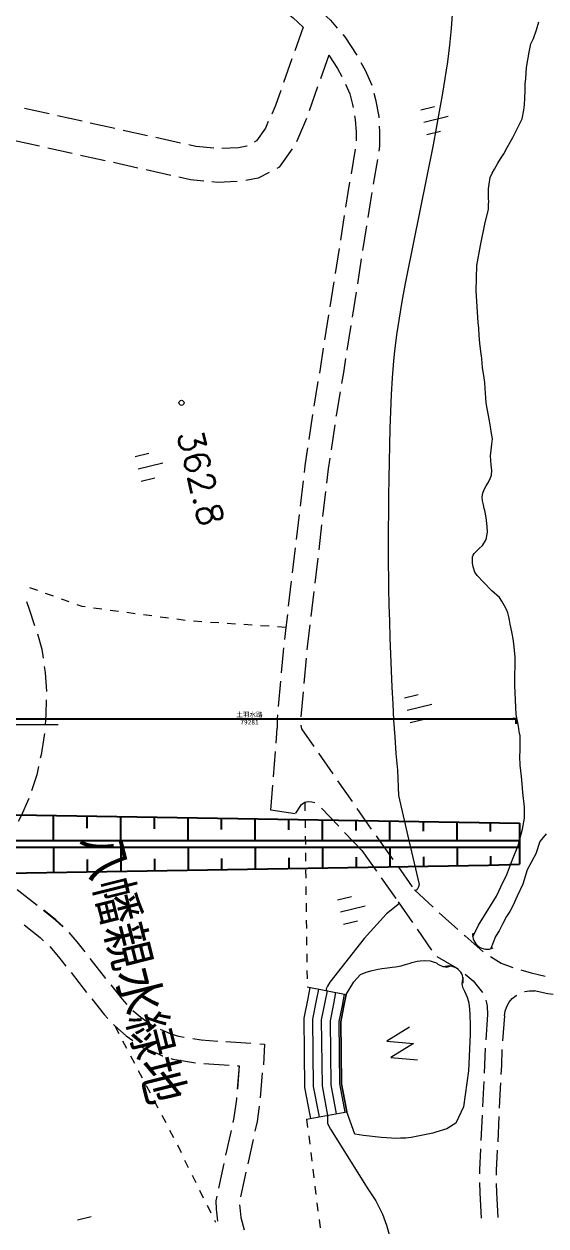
# Model space of a CAD drawing. Header units: millimetres. Extents: x 432273 to 1139245, y 170116 to 705940.
# Drawn here: x 825436 to 903050, y 348182 to 526994 of the extents above; entities that cross this region are included whole.
import ezdxf

# ---------------------------------------------------------------- set-up
doc = ezdxf.new("R2010")
doc.units = ezdxf.units.MM
doc.header["$LTSCALE"] = 100
doc.header["$PDSIZE"] = 300
doc.linetypes.add('56301', pattern=[0.5, 0.25, -0.25])
doc.layers.get('Defpoints').update_dxf_attribs({"color": 153})
for name, color, linetype, lineweight in [('D-BGD', 7, 'Continuous', 13), ('D-BYP-STR2', 6, 'Continuous', 25), ('D-STR-HTXT', 7, 'Continuous', 13), ('S-SUV-ROAD', 8, 'Continuous', 18)]:
    doc.layers.add(name, color=color, linetype=linetype, lineweight=lineweight)
doc.layers.add('D-WORK2', color=11, linetype='Continuous', plot=False)
doc.layers.add('D-WORK_1', color=11, linetype='Continuous', plot=False)
doc.styles.add('BIGFONT', font='txt', dxfattribs={"height": 0.2, "bigfont": 'BIGFONT'})
doc.styles.add('MS ゴシック', font='MS Gothic.ttf')
doc.dimstyles.new('DIM-200', dxfattribs={"dimscale": 200, "dimtxt": 3.5, "dimasz": 2.5, "dimexe": 0, "dimexo": 2, "dimgap": 0.8, "dimtad": 1, "dimdec": 0, "dimzin": 0, "dimdsep": 46, "dimtxsty": 'MS ゴシック', "dimblk": 'OPEN', "dimcen": 0.1, "dimaunit": 1, "dimadec": 4, "dimazin": 0, "dimtfac": 1, "dimtdec": 0, "dimtmove": 0, "dimatfit": 3, "dimldrblk": 'OPEN', "dimfxl": 1, "dimtolj": 1, "dimtzin": 0, "dimlwd": -1, "dimlwe": -1, "dimarcsym": 2})

# ---------------------------------------------------------------- blocks, each defined once
blk = doc.blocks.new('21311212131313131')
at = {"layer": 'D-BGD', "linetype": 'Continuous'}
for p, q in [((2650716.1934, -1094021.7183, 361529.9805), (2654460.7541, -1094222.4883, 361544.9805)), ((2665705.274, -1094521.7807, 361459.9805), (2669454.0598, -1094621.1202, 361437.9805)), ((2675698.9561, -1094713.1773, 361278.9805), (2677016.2202, -1094647.6703, 361269.9805)), ((2677016.2202, -1094647.6703, 361269.9805), (2680752.653, -1094369.7348, 361426.9805)), ((2650578.2961, -1096522.7148, 361529.9805), (2654323.5866, -1096715.9041, 361544.9805)), ((2665567.0629, -1097019.1854, 361460.9805), (2669315.8488, -1097118.5248, 361437.9805)), ((2675561.7695, -1097219.1231, 361279.9805), (2677133.7237, -1097140.2779, 361269.9805)), ((2677133.7237, -1097140.2779, 361269.9805), (2680869.7596, -1096860.985, 361421.9805)), ((2632272.1547, -1107762.9657, 361599.9805), (2634766.2248, -1104962.6126, 361557.9805)), ((2638117.5103, -1107239.5661, 361574.9805), (2641156.1534, -1105041.7227, 361555.9805)), ((2518051.332, -1108767.4257), (2517089.9035, -1105142.4796)), ((2519864.6822, -1108287.1916), (2519326.2789, -1106257.3112)), ((2605559.1017, -1109395.0513), (2604597.6732, -1105770.1053)), ((2516239.3392, -1109247.2627), (2515701.813, -1107217.8625)), ((2603747.1089, -1109874.8884), (2603209.5827, -1107845.4882)), ((2607372.4519, -1108914.8172), (2606834.0486, -1106884.9368)), ((2628804.9154, -1110341.8003, 361659.9805), (2631814.1702, -1108103.9279, 361607.9805)), ((2634066.5708, -1110170.344, 361599.9805), (2637105.214, -1107972.5006, 361580.9805)), ((2624792.7635, -1113324.5929, 361729.9804), (2627801.5381, -1111087.5977, 361677.9805)), ((2630593.2555, -1112756.1126, 361659.9805), (2633600.756, -1110517.2798, 361607.9805)), ((2624350.2092, -1113647.7812, 361756.9804), (2624792.7635, -1113324.5929, 361729.9804)), ((2626582.3776, -1115740.7428, 361729.9804), (2629589.8781, -1113501.91, 361677.9805)), ((2523727.7413, -1115556.0876, 363241.9804), (2527437.2241, -1116097.9067, 363320.9804)), ((2620314.9755, -1116589.4371, 362007.9804), (2623341.4216, -1114382.6366, 361819.9804)), ((2626582.3776, -1115740.7428, 361729.9804), (2623919.6291, -1118359.8321, 362063.9804)), ((2635770.1006, -1118683.0347), (2634808.6721, -1115058.0886)), ((2533626.595, -1116959.8742, 363296.9804), (2537341.3982, -1117466.9846, 363242.9804)), ((2616280.619, -1119531.5732, 362257.9804), (2619305.7077, -1117325.1696, 362069.9804)), ((2633958.1078, -1119162.8718), (2633420.5817, -1117133.4716)), ((2637583.4508, -1118202.8006), (2637045.0475, -1116172.9202)), ((2666719.7476, -1123098.144, 362809.9804), (2665505.388, -1117132.18, 360629.9805)), ((2522259.6128, -1118879.3181, 363215.9804), (2525968.6154, -1119422.0144, 363297.9804)), ((2538580.5708, -1117635.7567, 363224.9804), (2542295.374, -1118142.8671, 363170.9804)), ((2543533.1892, -1118312.0363, 363153.9804), (2547248.8696, -1118819.6269, 363099.9804)), ((2548486.6848, -1118988.796, 363081.9804), (2552202.3651, -1119496.3866, 363027.9804)), ((2623031.4615, -1119232.5417, 362174.9804), (2620368.713, -1121851.6311, 362507.9804)), ((2647029.6108, -1123434.4029, 362959.9804), (2648012.1868, -1117599.4872, 360509.9805)), ((2532156.6931, -1120294.6743, 363310.9804), (2535871.016, -1120802.6619, 363256.9804)), ((2537110.1886, -1120971.434, 363238.9804), (2540824.5116, -1121479.4216, 363185.9804)), ((2563336.7996, -1121069.2591, 363084.9804), (2567053.4145, -1121539.74, 362911.9804)), ((2612244.9051, -1122474.1062, 362507.9804), (2615271.3512, -1120267.3057, 362319.9804)), ((2679084.9456, -1121304.4864, 363163.9804), (2680322.3362, -1121124.5713, 363199.9804)), ((2681558.3694, -1120945.0532, 363234.9804), (2682795.2797, -1120766.0152, 363270.9804)), ((2542063.204, -1121649.0709, 363167.9804), (2545778.8844, -1122156.6615, 363113.9804)), ((2547016.6996, -1122325.8306, 363095.9804), (2550732.38, -1122833.4212, 363041.9804)), ((2573261.8898, -1122225.1997, 362830.9804), (2576994.2353, -1122585.7281, 362886.9804)), ((2578237.8703, -1122706.7814, 362905.9804), (2581970.2157, -1123067.3099, 362961.9804)), ((2666719.7476, -1123098.144, 362809.9804), (2667956.658, -1122919.1061, 362844.9804)), ((2669192.6912, -1122739.5879, 362880.9804), (2670429.6015, -1122560.55, 362915.9804)), ((2671666.1149, -1122380.1547, 362951.9804), (2672903.0253, -1122201.1167, 362986.9804)), ((2674139.0585, -1122021.5986, 363022.9804), (2675375.9688, -1121842.5607, 363057.9804)), ((2676612.002, -1121663.0425, 363092.9804), (2677848.9124, -1121484.0046, 363128.9804)), ((2508371.9289, -1123112.5603, 362689.9804), (2511936.0886, -1124275.9477, 362632.9804)), ((2513125.0467, -1124663.4789, 362613.9804), (2516689.2064, -1125826.8663, 362556.9804)), ((2556920.7905, -1123697.143, 363029.9804), (2560630.2733, -1124238.9621, 363127.9804)), ((2561867.5252, -1124411.2429, 363130.9804), (2565583.6599, -1124882.6011, 362960.9804)), ((2583214.3309, -1123187.4861, 362979.9804), (2586946.1962, -1123548.8917, 363036.9804)), ((2588190.3113, -1123669.0679, 363054.9804), (2591922.6568, -1124029.5963, 363111.9804)), ((2598145.7742, -1124586.267, 363112.9804), (2601883.7021, -1124844.9679, 362964.9804)), ((2619602.7304, -1124346.2416, 362829.9804), (2620851.9602, -1124305.0523, 362835.9804)), ((2622101.6703, -1124262.9857, 362841.9804), (2623350.9002, -1124221.7963, 362847.9804)), ((2624600.13, -1124180.6069, 362853.9804), (2625848.9629, -1124138.0602, 362859.9804)), ((2627098.1928, -1124096.8708, 362865.9804), (2628347.4227, -1124055.6814, 362870.9804)), ((2629597.1327, -1124013.6149, 362876.9804), (2630846.3626, -1123972.4255, 362882.9804)), ((2632095.5925, -1123931.2361, 362888.9804), (2633345.3025, -1123889.1696, 362894.9804)), ((2634594.5324, -1123847.9802, 362900.9804), (2635843.7623, -1123806.7908, 362906.9804)), ((2637092.5952, -1123764.2441, 362912.9804), (2638341.825, -1123723.0547, 362918.9804)), ((2639591.0549, -1123681.8653, 362924.9804), (2640840.765, -1123639.7988, 362930.9804)), ((2642089.9948, -1123598.6094, 362936.9804), (2643339.2247, -1123557.42, 362942.9804)), ((2644588.9348, -1123515.3535, 362947.9804), (2645838.1646, -1123474.1641, 362953.9804)), ((2517874.2398, -1126223.6493, 362538.9804), (2521342.7906, -1127647.0673, 362495.9804)), ((2571786.898, -1125600.5349, 362813.9804), (2575519.6405, -1125962.4207, 362869.9804)), ((2576763.7556, -1126082.5968, 362887.9804), (2580495.6209, -1126444.0025, 362943.9804)), ((2603129.9427, -1124932.1065, 362915.9804), (2606867.8707, -1125190.8075, 362767.9804)), ((2621309.2962, -1125747.8951, 362809.9804), (2620860.8142, -1129378.5097, 362829.9804)), ((2504271.0036, -1127000.9673, 362459.9804), (2507832.5959, -1128173.2095, 362483.9804)), ((2581739.7361, -1126564.1786, 362962.9804), (2585471.6013, -1126925.5843, 363017.9804)), ((2586715.7165, -1127045.7604, 363036.9804), (2590448.4589, -1127407.6463, 363092.9804)), ((2593623.82, -1127715.2092, 363139.9804), (2593566.1272, -1128963.889, 363176.9804)), ((2596669.6173, -1127992.8854, 363160.9804), (2600407.065, -1128252.4636, 363014.9804)), ((2509020.5104, -1128564.7295, 362491.9804), (2512582.1027, -1129736.9718, 362516.9804)), ((2601653.3056, -1128339.6021, 362966.9804), (2605391.6306, -1128599.6605, 362821.9804)), ((2610877.0411, -1128812.9049, 362756.9804), (2608620.004, -1128685.436, 362739.9804)), ((2615869.3662, -1129095.9474, 362792.9804), (2612125.2216, -1128884.0049, 362765.9804)), ((2620860.8142, -1129378.5097, 362829.9804), (2617116.6696, -1129166.5672, 362801.9804)), ((2659948.3793, -1129836.2759, 363100.9804), (2663689.79, -1130061.5423, 363229.9804)), ((2593508.0373, -1130211.2115, 363212.9804), (2593450.3445, -1131459.8914, 363249.9804)), ((2655381.3588, -1135352.8683, 363133.9804), (2655555.7948, -1131606.4318, 363117.9804)), ((2669863.9871, -1130982.4653, 363183.9804), (2673543.8204, -1131707.5599, 363160.9804)), ((2593393.1318, -1132707.6941, 363285.9804), (2593334.5618, -1133955.8937, 363322.9804)), ((2674770.4316, -1131949.2581, 363152.9804), (2678449.3877, -1132673.8725, 363129.9804)), ((2593277.3491, -1135203.6964, 363358.9804), (2593219.6563, -1136452.3762, 363395.9804)), ((2658740.5827, -1138546.1983, 363137.9804), (2658910.0694, -1134800.4725, 363081.9804)), ((2668637.2058, -1134302.1537, 363187.9804), (2672315.9955, -1135031.2372, 363164.9804)), ((2673542.1264, -1135273.8125, 363156.9804), (2677220.039, -1136002.4158, 363133.9804)), ((2679805.4249, -1137635.4998, 363301.9804), (2680912.6988, -1137056.0229, 363282.9804)), ((2682019.9726, -1136476.546, 363263.9804), (2682283.7922, -1136338.2412, 363259.9804)), ((2593161.5665, -1137699.6987, 363432.9804), (2593103.8736, -1138948.3786, 363468.9804)), ((2677590.8773, -1138794.4536, 363339.9804), (2678698.1511, -1138214.9767, 363320.9804)), ((2593046.1807, -1140197.0584, 363505.9804), (2592988.0909, -1141444.3809, 363541.9804)), ((2675376.3296, -1139953.4074, 363377.9804), (2676483.6034, -1139373.9305, 363358.9804)), ((2670919.2224, -1142218.359, 363458.9804), (2672038.5909, -1141662.6038, 363437.9804)), ((2592888.0254, -1142689.2451, 363562.9803), (2592747.3416, -1143931.2539, 363568.9803)), ((2666545.7537, -1144640.8212, 363407.9804), (2667638.7815, -1144035.3049, 363420.9804)), ((2668732.2896, -1143428.9114, 363433.9804), (2669824.9204, -1142822.0378, 363446.9804)), ((2521910.1757, -1144880.4044, 362527.9804), (2521172.2374, -1148556.6267, 362604.9804)), ((2592606.6578, -1145173.2627, 363575.9803), (2592466.8512, -1146415.7517, 363581.9803)), ((2664360.095, -1145853.2112, 363381.9804), (2665453.1229, -1145247.6949, 363394.9804)), ((2526739.1122, -1146222.0205, 362540.9804), (2526002.5313, -1149897.8458, 362617.9804)), ((2570490.3493, -1150151.7255), (2569528.9208, -1146526.7795)), ((2572303.6995, -1149671.4915), (2571765.2962, -1147641.6111)), ((2592326.1674, -1147657.7605, 363587.9803), (2592185.4836, -1148899.7693, 363593.9803)), ((2659987.4203, -1148278.3881, 363328.9804), (2661080.9283, -1147671.9946, 363341.9804)), ((2662173.9562, -1147066.4783, 363354.9804), (2663266.587, -1146459.6047, 363367.9804)), ((2568678.3565, -1150631.5626), (2568140.8304, -1148602.1624)), ((2657801.7616, -1149490.7781, 363302.9804), (2658893.9123, -1148884.7816, 363315.9804)), ((2520927.0306, -1149781.3171, 362629.9804), (2520189.0923, -1153457.5394, 362706.9804)), ((2525756.8442, -1151123.4133, 362642.9804), (2525020.2633, -1154799.2387, 362718.9804)), ((2592045.677, -1150142.2584, 363599.9803), (2591904.9932, -1151384.2672, 363606.9803)), ((2653429.0869, -1151915.955, 363249.9804), (2654522.5949, -1151309.5615, 363262.9804)), ((2655614.7456, -1150703.565, 363275.9804), (2656708.2536, -1150097.1716, 363288.9804)), ((2591764.3094, -1152626.276, 363612.9803), (2591624.5027, -1153868.765, 363618.9803)), ((2519943.4052, -1154683.1069, 362732.9804), (2519205.9471, -1158358.452, 362808.9804)), ((2591483.819, -1155110.7738, 363624.9803), (2591343.6153, -1156351.9055, 363630.9803)), ((2643479.9986, -1155814.3475, 363194.9804), (2646372.1612, -1153428.0116, 363235.9804)), ((2682376.3785, -1156875.4155), (2681838.8524, -1154846.0153)), ((2524774.5762, -1156024.8062, 362744.9804), (2524037.9953, -1159700.6316, 362820.9804)), ((2645626.1391, -1158582.9984, 363192.9804), (2648517.4245, -1156196.1823, 363233.9804)), ((2518960.2601, -1159584.0196, 362834.9804), (2518222.3218, -1163260.2419, 362911.9804)), ((2590499.9181, -1159983.9119, 363592.9803), (2590100.9006, -1161168.862, 363563.9803)), ((2523792.3082, -1160926.1991, 362845.9804), (2523054.8501, -1164601.5442, 362922.9804)), ((2589701.4861, -1162352.4548, 363534.9804), (2589301.5915, -1163536.9248, 363506.9804)), ((2633409.0287, -1166830.5391, 363302.9804), (2635677.7634, -1163844.1268, 363259.9804)), ((2517976.6347, -1164485.8094, 362936.9804), (2517239.1766, -1168161.1545, 363013.9804)), ((2522809.1631, -1165827.1117, 362947.9804), (2522072.5821, -1169502.9371, 363024.9804)), ((2588902.177, -1164720.5176, 363477.9804), (2588502.2824, -1165904.9875, 363448.9804))]:
    blk.add_line(p, q, dxfattribs=at)
at = {"layer": 'D-BGD', "linetype": 'Continuous', "extrusion": (0.032714, -0.006921, 0.999441), "elevation": 455309.1687}
blk.add_lwpolyline([(-515346.3871, -2801359.0244), (-516148.2677, -2801448.7429), (-518195.1433, -2801448.7429)], dxfattribs=at)
at = {"layer": 'D-BGD', "linetype": 'Continuous', "extrusion": (0.141152, -0.030091, 0.989531), "elevation": 763638.3089}
blk.add_lwpolyline([(-516498.6459, -2731739.7497), (-514918.7715, -2731797.7535), (-513811.5257, -2731795.1806), (-512749.6778, -2731797.7535)], dxfattribs=at)
at = {"layer": 'D-BGD', "linetype": 'Continuous', "extrusion": (-0.067491, 0.014663, 0.997612), "elevation": 165896.7097}
blk.add_lwpolyline([(504233.7253, 2836583.0033), (504192.279, 2836555.6099), (503537.4081, 2836278.9454), (502834.1097, 2836121.2415)], dxfattribs=at)
at = {"layer": 'D-BGD', "linetype": 'Continuous', "extrusion": (0.067629, -0.011051, 0.997649), "elevation": 551401.4458}
blk.add_lwpolyline([(-655878.4564, -2752831.9638), (-654116.9038, -2753503.2463), (-652277.95, -2753809.7013)], dxfattribs=at)
at = {"layer": 'D-BGD', "linetype": 'Continuous', "extrusion": (0.007982, -0.097015, 0.995251), "elevation": 487193.2865}
blk.add_lwpolyline([(2557033.8078, -1266962.6092), (2559441.9896, -1267168.0689), (2560766.2934, -1267322.1636)], dxfattribs=at)
at = {"layer": 'D-BGD', "linetype": 'Continuous', "extrusion": (-0.011826, -0.626723, 0.779153), "elevation": 936070.261}
blk.add_lwpolyline([(2680880.2284, -586824.3645), (2682599.598, -586856.2709), (2684630.016, -586875.4147)], dxfattribs=at)
at = {"layer": 'D-BGD', "linetype": 'Continuous'}
for points, elevation in [([(2666100.3382, -1120022.9642), (2667283.16, -1119986.462), (2668097.9559, -1119497.6801), (2676871.254, -1113800.7574), (2678649.7051, -1112551.2731), (2680590.6563, -1111504.7512), (2682238.0494, -1110890.3446), (2684628.6592, -1110146.9845)], 361999.9804), ([(2501873.0187, -1104871.1206), (2504017.3244, -1104973.3574), (2506502.2508, -1105182.26), (2508989.4824, -1105449.4266), (2511470.2478, -1105770.0551), (2513954.1506, -1106126.6024), (2516428.4496, -1106500.693), (2518910.6881, -1106901.9306), (2521383.3227, -1107320.7116), (2522624.0258, -1107532.503), (2525087.0565, -1107968.8272), (2527554.057, -1108418.7249), (2530012.2858, -1108863.8208), (2532479.2863, -1109313.7185), (2534937.5152, -1109758.8143), (2537404.5156, -1110208.7121), (2539858.7748, -1110640.2344), (2542331.4094, -1111059.0153), (2544791.3026, -1111459.4208), (2547261.6319, -1111819.9378), (2549737.5953, -1112149.3379), (2552216.0554, -1112411.7026), (2553657.2243, -1112528.0295), (2556153.4189, -1112674.6985), (2558656.0798, -1112767.9055), (2561155.6032, -1112825.1937), (2563664.7305, -1112864.9386), (2566165.9183, -1112877.5365), (2568676.71, -1112872.5911), (2571187.5017, -1112867.6457), (2573694.3237, -1112849.1267), (2576197.1759, -1112817.0342), (2578700.0282, -1112784.9416), (2581190.1391, -1112734.4736), (2583685.0519, -1112675.234), (2586167.2234, -1112597.6189), (2587466.573, -1112556.506), (2589932.0335, -1112446.9419), (2592388.7222, -1112332.5759), (2594841.4413, -1112204.6363), (2597290.1906, -1112063.1231), (2599738.94, -1111921.6099), (2602188.5216, -1111757.7516), (2604642.905, -1111585.1216), (2607102.0904, -1111403.72), (2609566.9099, -1111191.2016), (2612037.3636, -1110947.5663), (2614518.2533, -1110664.0426), (2618290.3619, -1110437.5585), (2624281.5503, -1108906.3966), (2631429.6283, -1107073.7277), (2631810.9696, -1107168.4843), (2632179.3782, -1107370.1649), (2632388.8739, -1107633.0557)], 361999.9804), ([(2634347.0049, -1109970.4521), (2635910.7949, -1111841.1632), (2639633.6886, -1115099.0551), (2646259.8018, -1120071.6818), (2646838.7297, -1120388.6085), (2647239.0873, -1120573.578), (2647516.8334, -1120566.0212)], 361999.9804), ([(2647743.2219, -1119173.7037), (2649441.9057, -1119465.2051), (2651984.7134, -1119922.4014), (2661510.3537, -1119619.3065), (2665827.0019, -1118710.4906)], 361199.9805), ([(2647529.7661, -1120459.0972), (2649214.8763, -1120754.5683), (2651886.9532, -1121225.5295), (2661667.9944, -1120914.0455), (2666088.4291, -1119982.2435)], 361699.9805), ([(2647098.8847, -1123016.3106), (2648761.6497, -1123310.9495), (2651700.2044, -1123836.5875), (2661983.2758, -1123503.5236), (2666105.9245, -1122636.7102), (2666602.5119, -1122520.9476)], 362599.9804), ([(2647316.3102, -1121744.4907), (2648992.6488, -1122035.1599), (2651789.193, -1122528.6575), (2661825.6351, -1122208.7846), (2665822.1521, -1121364.125), (2666341.0847, -1121249.1946)], 362099.9804), ([(2525984.5173, -1131588.0887), (2526880.9084, -1133222.2651), (2527293.025, -1135062.1674)], 362459.9804), ([(2522142.0567, -1134977.2873), (2522155.9058, -1135001.9693), (2522428.6012, -1136211.4887), (2522598.1645, -1138688.1341)], 362459.9804)]:
    blk.add_lwpolyline(points, dxfattribs=dict(at, elevation=elevation))
at = {"layer": 'D-BGD', "linetype": 'Continuous', "extrusion": (0.027003, -0.248846, 0.968167), "elevation": 694442.7969}
blk.add_lwpolyline([(2537023.8264, -1242101.7836), (2540023.7061, -1242541.2445), (2540738.6028, -1242609.1612)], dxfattribs=at)
at = {"layer": 'D-BGD', "linetype": 'Continuous', "extrusion": (-0.765077, 0.643685, 0.018092), "elevation": -2720577.9515}
blk.add_lwpolyline([(-856966.7825, 410817.4506), (-857134.0697, 410817.4506), (-860716.3285, 410780.4445)], dxfattribs=at)
at = {"layer": 'D-BGD', "linetype": 'Continuous', "extrusion": (-0.007481, -0.1398, 0.990151), "elevation": 491435.5753}
blk.add_lwpolyline([(2703249.078, -893733.0849), (2703661.2412, -893608.0481), (2704159.9491, -893468.7998), (2705383.1202, -893322.3345)], dxfattribs=at)
at = {"layer": 'D-BGD', "linetype": 'Continuous', "extrusion": (0.007417, -0.139805, 0.990151), "elevation": 531022.3112}
blk.add_lwpolyline([(2593733.356, -1173145.7093), (2593751.1717, -1173147.3054), (2596239.6743, -1173288.5648), (2597474.6698, -1173397.3024)], dxfattribs=at)
at = {"layer": 'D-BGD', "linetype": 'Continuous', "extrusion": (-0.011492, -0.613229, 0.789822), "elevation": 927580.5641}
blk.add_lwpolyline([(2680654.9675, -605087.9129), (2682431.998, -605122.1519), (2684404.7085, -605141.717)], dxfattribs=at)
at = {"layer": 'D-BGD', "linetype": 'Continuous', "extrusion": (0.027235, -0.219759, 0.975174), "elevation": 666300.8837}
blk.add_lwpolyline([(2515348.5662, -1302059.505), (2515399.9189, -1302066.7302), (2518457.7063, -1302556.2528), (2519055.6673, -1302622.1846)], dxfattribs=at)
at = {"layer": 'D-BGD', "linetype": 'Continuous', "extrusion": (0.279645, -0.235471, 0.930781), "elevation": 1333515.6105}
blk.add_lwpolyline([(853085.2108, -2406231.6577), (854355.3168, -2406269.9532), (856834.2277, -2406269.9532)], dxfattribs=at)
at = {"layer": 'D-BGD', "linetype": 'Continuous', "extrusion": (0.163663, -0.062983, 0.984504), "elevation": 857909.4655}
blk.add_lwpolyline([(-81652.1527, -2754665.1171), (-78683.0525, -2755041.4771), (-77944.1489, -2755206.8475)], dxfattribs=at)
at = {"layer": 'D-BGD', "linetype": 'Continuous'}
blk.add_lwpolyline([(2652687.3039, -1108086.9546), (2654857.3679, -1111390.8397), (2655104.0947, -1107445.7099), (2657274.1586, -1110749.595), (2657520.0083, -1106803.985)], dxfattribs=at)
at = {"layer": 'D-BGD', "linetype": 'Continuous', "extrusion": (0.41589, -0.754774, 0.507298), "elevation": 2071737.8043}
blk.add_lwpolyline([(1658134.5466, -798561.4117), (1659407.4088, -798528.9204), (1661863.7759, -798844.5496)], dxfattribs=at)
at = {"layer": 'D-BGD', "linetype": 'Continuous', "extrusion": (0.134305, 0.956807, 0.257843), "elevation": -634761.2492}
blk.add_lwpolyline([(-2659293.12, 545460.3405), (-2659884.1714, 545472.7604), (-2663042.4524, 545426.1856)], dxfattribs=at)
at = {"layer": 'D-BGD', "linetype": 'Continuous', "extrusion": (0.109064, -0.224153, 0.968432), "elevation": 875704.6089}
blk.add_lwpolyline([(1762247.8942, -1947364.0001), (1762715.7463, -1947227.6061), (1765941.3907, -1946738.1921)], dxfattribs=at)
at = {"layer": 'D-BGD', "linetype": 'Continuous', "extrusion": (0.081932, -0.192995, 0.977773), "elevation": 776900.1848}
blk.add_lwpolyline([(1870038.7016, -1893208.107), (1872371.7939, -1892731.1588), (1873731.0614, -1892568.9964)], dxfattribs=at)
at = {"layer": 'D-BGD', "linetype": 'Continuous', "extrusion": (0.134423, 0.958328, 0.252069), "elevation": -641650.6027}
blk.add_lwpolyline([(-2658226.8263, 542585.3834), (-2659800.3083, 542621.5513), (-2661975.7823, 542589.5169)], dxfattribs=at)
at = {"layer": 'D-BGD', "linetype": 'Continuous', "extrusion": (0.134822, 0.961107, 0.241032), "elevation": -644360.1527}
blk.add_lwpolyline([(-2684223.7363, 534066.8241), (-2686335.889, 534035.9127), (-2687972.9204, 534080.219)], dxfattribs=at)
at = {"layer": 'D-BGD', "linetype": 'Continuous', "extrusion": (0.132758, 0.953171, 0.271737), "elevation": -629602.2677}
blk.add_lwpolyline([(-2688483.5014, 555026.6368), (-2692070.1533, 555124.3121), (-2692231.3274, 555117.0384)], dxfattribs=at)
at = {"layer": 'D-BGD', "linetype": 'Continuous', "extrusion": (-0.400933, 0.362582, 0.841301), "elevation": -1105844.8036}
blk.add_lwpolyline([(-843908.6197, 2391575.7146), (-846085.2693, 2391520.2173), (-847644.269, 2391721.8573)], dxfattribs=at)
at = {"layer": 'D-BGD', "linetype": 'Continuous', "extrusion": (-0.093406, -0.896241, 0.433621), "elevation": 922757.0917}
blk.add_lwpolyline([(2670730.4246, -41362.7077), (2672352.6555, -41445.9397), (2674477.926, -41410.4274)], dxfattribs=at)
at = {"layer": 'D-BGD', "linetype": 'Continuous', "extrusion": (0.135357, 0.967267, 0.214646), "elevation": -662894.7839}
blk.add_lwpolyline([(-2682978.0594, 517370.606), (-2686082.5029, 517325.556), (-2686727.9764, 517342.9617)], dxfattribs=at)
at = {"layer": 'D-BGD', "linetype": 'Continuous', "extrusion": (0.078755, 0.886819, 0.455356), "elevation": -627340.8748}
blk.add_lwpolyline([(-2682440.8253, 728727.7461), (-2685750.9617, 728783.9063), (-2686190.2582, 728764.8118)], dxfattribs=at)
at = {"layer": 'D-BGD', "linetype": 'Continuous', "extrusion": (0.001977, 0.081352, 0.996683), "elevation": 275156.323}
blk.add_lwpolyline([(-2634686.1273, 1087499.7905), (-2634746.9837, 1087497.3728), (-2635231.7259, 1087364.6162), (-2637756.9033, 1085420.6039)], dxfattribs=at)
at = {"layer": 'D-BGD', "linetype": 'Continuous', "extrusion": (-0.092841, -0.892874, 0.440632), "elevation": 926120.3067}
blk.add_lwpolyline([(2669411.8281, -50323.2295), (2672123.4548, -50461.3622), (2673157.8608, -50444.6526)], dxfattribs=at)
at = {"layer": 'D-BGD', "linetype": 'Continuous', "extrusion": (0.443854, -0.369893, 0.816194), "elevation": 1824237.8158}
blk.add_lwpolyline([(733862.9645, -1949651.6796), (735445.3532, -1949611.8719), (737461.2906, -1949663.7949)], dxfattribs=at)
at = {"layer": 'D-BGD', "linetype": 'Continuous', "extrusion": (0.014469, 0.007924, 0.999864), "elevation": 389990.9896}
blk.add_lwpolyline([(2516920.7758, -1131378.3128), (2519666.5465, -1133237.1597), (2519875.2015, -1133618.1781)], dxfattribs=at)
at = {"layer": 'D-BGD', "linetype": 'Continuous', "extrusion": (-0.054313, -0.421808, 0.905057), "elevation": 663474.1682}
blk.add_lwpolyline([(2714465.34, -558138.3412), (2716405.0676, -558070.1525), (2718212.9639, -558004.3152)], dxfattribs=at)
at = {"layer": 'D-BGD', "linetype": 'Continuous', "extrusion": (0.015988, -0.293653, 0.955778), "elevation": 719848.5786}
blk.add_lwpolyline([(2541421.3137, -1105936.4225), (2542019.8289, -1106014.6304), (2543400.0621, -1106048.6338)], dxfattribs=at)
at = {"layer": 'D-BGD', "linetype": 'Continuous', "extrusion": (0.016145, 0.003606, 0.999863), "elevation": 401862.1793}
blk.add_lwpolyline([(-1681992.3324, -2339070.5979), (-1681325.1159, -2339251.9483), (-1682085.2713, -2342214.0053)], dxfattribs=at)
at = {"layer": 'D-BGD', "linetype": 'Continuous', "extrusion": (-0.093394, -0.264271, 0.959916), "elevation": 411883.3205}
blk.add_lwpolyline([(2746682.8112, -117194.8734), (2749058.8486, -117141.3571), (2750431.1921, -117209.1444)], dxfattribs=at)
at = {"layer": 'D-BGD', "linetype": 'Continuous', "extrusion": (0.018725, 0.005602, 0.999809), "elevation": 403252.8805}
blk.add_lwpolyline([(-1806232.9997, -2080876.6229), (-1806910.6775, -2081718.9889), (-1808701.6441, -2083179.0354), (-1809052.1317, -2083253.9307)], dxfattribs=at)
at = {"layer": 'D-BGD', "linetype": 'Continuous', "extrusion": (0.034644, 0.143867, 0.98899), "elevation": 288967.4234}
blk.add_lwpolyline([(-2855461.8945, 523403.1164), (-2857746.5459, 523139.5665), (-2859195.6973, 523078.7473)], dxfattribs=at)
at = {"layer": 'D-BGD', "linetype": 'Continuous', "extrusion": (-0.037284, 0.016471, 0.999169), "elevation": 244956.0453}
blk.add_lwpolyline([(-37602.079, 2902661.1148), (-37853.2966, 2902562.9786), (-39063.2414, 2905826.0081)], dxfattribs=at)
at = {"layer": 'D-BGD', "linetype": 'Continuous', "extrusion": (0.03205, 0.002241, 0.999484), "elevation": 440731.0528}
blk.add_lwpolyline([(-1309859.0891, -2429106.8339), (-1312759.7734, -2429106.8339), (-1313599.6499, -2428982.3339)], dxfattribs=at)
at = {"layer": 'D-BGD', "linetype": 'Continuous', "extrusion": (0.016027, 0.003324, 0.999866), "elevation": 401869.9563}
blk.add_lwpolyline([(-1655703.9926, -2361910.676), (-1654490.7041, -2362338.3464), (-1652104.3004, -2362949.3043)], dxfattribs=at)
at = {"layer": 'D-BGD', "linetype": 'Continuous', "extrusion": (0.116724, -0.002964, 0.99316), "elevation": 657808.1673}
blk.add_lwpolyline([(-1075522.8711, -2490933.0886), (-1078179.2368, -2490796.057), (-1079252.646, -2490607.6385)], dxfattribs=at)
at = {"layer": 'D-BGD', "linetype": 'Continuous', "extrusion": (0.00251, 0.005008, 0.999984), "elevation": 364110.1897}
blk.add_lwpolyline([(2657170.086, -1145333.727), (2657270.4499, -1144994.2096), (2657523.9428, -1143115.0765), (2657727.4287, -1141629.2491)], dxfattribs=at)
at = {"layer": 'D-BGD', "linetype": 'Continuous', "extrusion": (0.060221, -0.083807, 0.994661), "elevation": 618090.0577}
blk.add_lwpolyline([(1504951.1253, -2435786.6999), (1505304.8438, -2435844.8393), (1506186.5568, -2435970.8079)], dxfattribs=at)
at = {"layer": 'D-BGD', "linetype": 'Continuous', "extrusion": (0.128332, -0.004991, 0.991719), "elevation": 689520.6567}
blk.add_lwpolyline([(-1042197.0488, -2502096.0609), (-1044187.2791, -2502018.1966), (-1045923.3754, -2501737.8851)], dxfattribs=at)
at = {"layer": 'D-BGD', "linetype": 'Continuous', "extrusion": (-0.006659, 0.019495, 0.999788), "elevation": 323111.8945}
blk.add_lwpolyline([(-2137260.4069, 1951568.0686), (-2138598.1965, 1950742.8537), (-2140337.7471, 1949432.2183)], dxfattribs=at)
at = {"layer": 'D-BGD', "linetype": 'Continuous', "extrusion": (0.005273, 0.007553, 0.999958), "elevation": 368526.9418}
blk.add_lwpolyline([(2651282.1857, -1154918.7506), (2651476.6584, -1154732.2056), (2652901.575, -1153004.0817), (2653596.8968, -1151975.5764)], dxfattribs=at)
at = {"layer": 'D-BGD', "linetype": 'Continuous', "extrusion": (-0.217983, 0.24763, 0.944014), "elevation": -519586.6081}
blk.add_lwpolyline([(-1225523.0892, 2587861.361), (-1228218.0188, 2587952.2964), (-1229270.5324, 2587903.7975)], dxfattribs=at)
at = {"layer": 'D-BGD', "linetype": 'Continuous', "extrusion": (-0.198086, 0.223555, 0.954351), "elevation": -436454.1402}
blk.add_lwpolyline([(-1216771.2246, 2610675.0025), (-1219710.8622, 2610782.1376), (-1220518.6178, 2610748.6579)], dxfattribs=at)
at = {"layer": 'D-BGD', "linetype": 'Continuous', "extrusion": (-0.327295, 0.381856, 0.864329), "elevation": -992633.0558}
blk.add_lwpolyline([(-1249924.7921, 2428073.7612), (-1251754.9869, 2428028.0289), (-1253673.6232, 2428069.7845)], dxfattribs=at)
at = {"layer": 'D-BGD', "linetype": 'Continuous', "extrusion": (-0.126182, 0.0187, 0.991831), "elevation": 12056.7539}
blk.add_lwpolyline([(765235.0747, 2756966.5316), (765698.1343, 2756982.2104), (766472.6057, 2756841.1008)], dxfattribs=at)
at = {"layer": 'D-BGD', "linetype": 'Continuous', "extrusion": (0.035678, -0.01276, 0.999282), "elevation": 471884.282}
blk.add_lwpolyline([(-207100.0851, -2858214.0162), (-204929.7409, -2858900.2023), (-203564.6815, -2859454.4294)], dxfattribs=at)
at = {"layer": 'D-BGD', "linetype": 'Continuous', "extrusion": (-0.357851, 0.419013, 0.834488), "elevation": -1129120.837}
blk.add_lwpolyline([(-1254383.631, 2369084.8015), (-1256395.7549, 2369033.9872), (-1258133.2541, 2369068.4683)], dxfattribs=at)
at = {"layer": 'D-BGD', "linetype": 'Continuous', "extrusion": (0.006419, 0.027598, 0.999598), "elevation": 347696.0725}
blk.add_lwpolyline([(-2791688.4337, 556464.6405), (-2793758.3434, 555264.718), (-2795008.761, 554735.3404)], dxfattribs=at)
at = {"layer": 'D-BGD', "linetype": 'Continuous', "extrusion": (0.017305, -0.035286, 0.999227), "elevation": 449031.4485}
blk.add_lwpolyline([(1822227.4707, -2173580.4457), (1823099.1438, -2173834.8901), (1825752.6728, -2174852.668)], dxfattribs=at)
at = {"layer": 'D-BGD', "linetype": 'Continuous', "extrusion": (-0.040308, -0.796849, 0.602833), "elevation": 1040809.9719}
blk.add_lwpolyline([(2660574.541, -331063.8771), (2662764.2159, -330887.1561), (2664316.3858, -330912.2229)], dxfattribs=at)
at = {"layer": 'D-BGD', "linetype": 'Continuous', "extrusion": (0.014305, 0.003596, 0.999891), "elevation": 396510.3307}
blk.add_lwpolyline([(2604665.4496, -1164708.1975), (2604957.9492, -1164725.8035), (2607851.4488, -1165146.8251), (2608374.4885, -1165247.3058)], dxfattribs=at)
at = {"layer": 'D-BGD', "linetype": 'Continuous', "extrusion": (0.014782, 0.006853, 0.999867), "elevation": 393956.661}
blk.add_lwpolyline([(2609411.0793, -1166776.5293), (2610673.1591, -1167018.2073), (2613033.0004, -1167730.848)], dxfattribs=at)
at = {"layer": 'D-BGD', "linetype": 'Continuous', "extrusion": (0.069314, -0.038795, 0.99684), "elevation": 590225.4037}
blk.add_lwpolyline([(271514.7105, -2833947.5811), (274534.8461, -2834375.6195), (275218.2889, -2834526.6918)], dxfattribs=at)
at = {"layer": 'D-BGD', "linetype": 'Continuous', "extrusion": (0.019749, -0.011443, 0.999739), "elevation": 427810.7273}
blk.add_lwpolyline([(289571.8395, -2817202.3549), (290504.1724, -2817947.1563), (292445.1099, -2819612.0065)], dxfattribs=at)
at = {"layer": 'D-BGD', "linetype": 'Continuous', "extrusion": (-0.333889, -0.691597, 0.640478), "elevation": 163933.2611}
blk.add_lwpolyline([(2865985.7876, 336346.5925), (2868806.9033, 336604.4128), (2869723.8018, 336595.2979)], dxfattribs=at)
at = {"layer": 'D-BGD', "linetype": 'Continuous'}
for points in [[(2520043.8836, -1095460.6784, 360129.9805), (2517241.3801, -1094165.8915, 359979.9805), (2515947.215, -1093947.6337, 359929.9805), (2515126.9094, -1093863.3801, 359929.9805), (2514166.0663, -1093827.5953, 359929.9805), (2512999.3147, -1093793.0923, 359929.9805), (2512050.3808, -1093798.0281, 359929.9805), (2511238.0146, -1093740.9217, 359929.9805), (2509607.6482, -1093657.8255, 359939.9805), (2507297.7049, -1093316.7075, 359969.9805), (2506053.8643, -1093068.9973, 359979.9805), (2505279.4639, -1092713.464, 359979.9805), (2503939.3266, -1092287.6332, 360009.9805), (2502737.8711, -1091983.3235, 360019.9805)], [(2623538.7832, -1088355.3005, 360149.9805), (2624676.2163, -1089297.1845, 360209.9805), (2626522.9944, -1089817.9632, 360269.9805), (2628951.2638, -1091067.4858, 360209.9805), (2631058.8856, -1091674.0581, 360179.9805), (2632898.8147, -1092498.8977, 360149.9805), (2634247.5323, -1093054.8299, 360169.9805), (2635165.4164, -1093523.1127, 360189.9805), (2635953.199, -1093999.9758, 360219.9805), (2636972.3729, -1094512.3081, 360259.9805), (2638098.4709, -1095037.573, 360339.9805), (2638946.8227, -1095570.3948, 360339.9805), (2640765.4302, -1096246.7576, 360519.9805)], [(2639053.3833, -1098957.642, 360499.9805), (2637329.982, -1098128.1917, 360429.9805), (2632922.8435, -1095578.7551, 360439.9805), (2630770.2731, -1094616.9651, 360349.9805), (2629847.5871, -1094157.454, 360339.9805), (2627422.7134, -1093297.4034, 360359.9805), (2625326.5512, -1092503.298, 360349.9805), (2622900.4627, -1091916.1916, 360239.9805), (2621240.8352, -1091657.4714, 360079.9805), (2620479.4344, -1091673.8668, 360049.9805), (2619637.4245, -1091691.7353, 360049.9805), (2617416.7376, -1091958.0984, 360169.9805), (2616153.9476, -1092099.028, 360189.9805), (2615039.6345, -1092218.636, 360209.9805), (2613384.0436, -1092452.3422, 360229.9805), (2612111.0088, -1092507.8608, 360279.9805), (2611185.2523, -1092491.2837, 360379.9805), (2610047.1209, -1092529.4503, 360479.9805), (2609031.1514, -1092531.8896, 360509.9805), (2608394.8589, -1092673.7758, 360509.9805), (2607579.8048, -1092809.0043, 360499.9805), (2606609.8075, -1093019.0166, 360489.9805), (2605847.3832, -1093183.0566, 360489.9805), (2601548.4026, -1093497.3241, 360119.9805), (2600169.276, -1093517.5649, 360019.9805), (2598451.002, -1093511.749, 359989.9805), (2597354.4234, -1093515.6614, 359999.9805), (2596302.3439, -1093646.5376, 360029.9805), (2595335.6754, -1093767.1691, 360059.9805), (2594624.4078, -1093879.4116, 360069.9805), (2593826.0648, -1094046.5891, 360099.9805), (2592883.2146, -1094248.662, 360159.9805), (2592418.5763, -1094347.7135, 360219.9805), (2591858.9231, -1094474.5531, 360279.9805), (2591353.5641, -1094585.5138, 360339.9805), (2590742.7542, -1094764.1509, 360369.9805), (2590192.5136, -1094998.7467, 360329.9805), (2589712.446, -1095271.7578, 360259.9805), (2589042.9895, -1095703.2992, 360239.9805), (2588510.933, -1096050.4531, 360239.9805), (2587529.1605, -1097177.4502, 360269.9805), (2586255.0449, -1098463.6185, 360079.9805), (2585283.8997, -1099425.4277, 360079.9805), (2584814.909, -1099761.5047, 360069.9805), (2584029.9483, -1100050.0121, 360069.9805), (2583497.4422, -1100168.9122, 360069.9805), (2583286.7317, -1100178.9656, 360079.9805), (2582856.539, -1100194.2705, 360089.9805), (2582526.1631, -1100173.0158, 360099.9805), (2582297.2684, -1100070.5111, 360109.9805), (2582025.3478, -1099921.6516, 360119.9805), (2581764.6954, -1099710.5584, 360119.9805), (2581347.1771, -1099265.3861, 360129.9805), (2580808.5203, -1098708.2965, 360069.9805), (2579901.9045, -1098177.78, 360029.9805), (2578846.2379, -1098044.4837, 360029.9805), (2578008.1978, -1098075.9258, 360029.9805), (2576650.3929, -1098244.6434, 360049.9805), (2575634.873, -1098475.3364, 360059.9805), (2575331.4529, -1098571.4418, 360059.9805), (2574757.3939, -1098724.5962, 360069.9805), (2574161.822, -1098854.5733, 360059.9805), (2573599.8635, -1098923.1489, 360059.9805), (2573056.4718, -1098853.6837, 360059.9805), (2572499.6979, -1098662.8887, 360059.9805), (2571928.7095, -1098373.1092, 360059.9805), (2571363.3552, -1098052.2128, 360059.9805), (2570849.7985, -1097782.4731, 360059.9805), (2570314.5375, -1097614.8555, 360059.9805), (2569572.3444, -1097596.1643, 360039.9805), (2568844.3658, -1097676.4578, 360029.9805), (2567482.5912, -1097831.6019, 360009.9805), (2566608.8236, -1097740.882, 359989.9805), (2565744.6598, -1097632.6188, 359989.9805), (2564949.8369, -1097585.1161, 359999.9805), (2563855.3724, -1097772.5919, 360009.9805), (2563426.6528, -1097868.5059, 360029.9805), (2562281.8637, -1098085.4341, 360049.9805), (2560436.884, -1098477.6705, 360099.9805), (2559589.8809, -1098629.6102, 360119.9805), (2558858.7647, -1098673.9849, 360099.9805), (2557449.1622, -1098791.5458, 360099.9805), (2556595.0519, -1098893.9932, 360119.9805), (2555518.9628, -1099068.7275, 360129.9805), (2554379.8078, -1099254.5389, 360119.9805), (2553008.4294, -1099427.2262, 360109.9805), (2551983.497, -1099550.163, 360109.9805), (2550759.7632, -1099723.8739, 360099.9805), (2549613.501, -1099860.193, 360099.9805), (2548495.2182, -1099966.2274, 360089.9805), (2547646.7419, -1100037.5579, 360089.9805), (2542963.7322, -1100449.4038, 360069.9805), (2539182.4023, -1100442.8323, 360019.9805), (2536192.6909, -1099968.9919, 359989.9805), (2532788.2161, -1099336.4969, 359979.9805), (2530813.642, -1098882.5624, 360039.9805), (2530061.845, -1098881.4146, 360039.9805), (2529709.124, -1098859.3277, 360039.9805), (2529179.9467, -1098888.847, 360049.9805), (2528466.3738, -1098942.8256, 360049.9805), (2527746.5259, -1098924.9667, 360049.9805)], [(2650716.1934, -1094021.7183, 361529.9805), (2649999.6743, -1093914.4786, 361519.9805), (2649314.4634, -1093687.5736, 361499.9805), (2648682.9057, -1093341.8354, 361479.9805), (2648131.3163, -1092891.6698, 361459.9805), (2647654.8932, -1092345.8484, 361449.9805), (2647580.385, -1092219.557, 361445.9805)], [(2527746.5259, -1098924.9667, 360049.9805), (2527045.8857, -1098872.0212, 360069.9805), (2526090.0359, -1098702.1653, 360069.9805), (2525409.6269, -1098466.4886, 360089.9805), (2524800.4144, -1098121.5826, 360109.9805), (2523896.9361, -1097626.9849, 360109.9805), (2523253.4694, -1097240.526, 360119.9805), (2522514.3468, -1096778.9009, 360149.9805), (2521557.4065, -1096277.8369, 360159.9805), (2520731.2085, -1095871.1468, 360159.9805), (2520043.8836, -1095460.6784, 360129.9805)], [(2644659.8404, -1099970.1965, 361428.9805), (2645617.1672, -1098754.5743, 361459.9805), (2646559.3095, -1097970.6944, 361459.9805), (2647308.9513, -1097344.7815, 361451.9805)], [(2645166.3033, -1100286.2145, 360549.9805), (2645676.0815, -1100417.0811, 360549.9805), (2646105.442, -1100424.1214, 360539.9805), (2646578.852, -1100329.8717, 360539.9805), (2647163.5383, -1100011.5293, 360539.9805), (2648050.8125, -1099619.4268, 360539.9805), (2648684.7997, -1099419.2767, 360539.9805), (2649342.6053, -1099300.5679, 360549.9805), (2649863.8432, -1099243.9014, 360549.9805), (2650631.7102, -1099174.044, 360569.9805), (2652210.4704, -1099080.6839, 360589.9805), (2653599.2008, -1099042.8999, 360599.9805), (2659000.461, -1099172.456, 360629.9805), (2664369.8392, -1099797.576, 360559.9805), (2666844.6548, -1100878.7731, 360609.9805), (2667684.5602, -1102239.199, 360579.9805), (2668215.2202, -1103852.1465, 360579.9805), (2668377.3376, -1104305.7079, 360559.9805), (2669081.9666, -1107495.9425, 360539.9805), (2669218.0274, -1108288.6514, 360529.9805), (2669255.9358, -1109073.2295, 360529.9805), (2669310.9379, -1109639.1577, 360529.9805), (2669216.4491, -1111935.9101, 360529.9805), (2668965.8023, -1114580.3902, 360579.9805), (2668769.8898, -1115875.3876, 360609.9805), (2665505.388, -1117132.18, 360629.9805), (2664918.5878, -1117266.959, 360629.9805), (2661323.6432, -1118023.6439, 360599.9805), (2652098.0941, -1118320.0143, 360519.9805), (2649719.6422, -1117895.7905, 360509.9805), (2648012.1868, -1117599.4872, 360509.9805), (2646128.7821, -1116500.039, 360609.9805), (2644988.2115, -1115522.2362, 360609.9805), (2644660.6478, -1114704.4942, 360579.9805), (2644367.5299, -1113803.0055, 360579.9805), (2644181.3359, -1112914.4496, 360599.9805), (2644075.1772, -1112400.319, 360599.9805), (2643936.8111, -1111549.3461, 360599.9805), (2643841.2797, -1110870.0276, 360589.9805), (2643757.4661, -1110356.7292, 360589.9805), (2643587.9832, -1109500.1222, 360589.9805), (2643529.9106, -1109377.128, 360589.9805), (2643409.346, -1108889.3123, 360589.9805), (2643188.5151, -1108209.8025, 360579.9805), (2643077.1718, -1107955.0425, 360559.9805), (2642948.4766, -1107565.3791, 360539.9805), (2642852.5625, -1107136.6596, 360539.9805), (2642788.5975, -1106691.2289, 360539.9805), (2642742.3671, -1106130.1026, 360539.9805), (2642785.2591, -1105218.7519, 360539.9805), (2642941.7998, -1104620.4251, 360569.9805), (2643052.4352, -1104293.378, 360569.9805), (2643235.549, -1104063.0102, 360589.9805), (2643390.0427, -1103759.9727, 360599.9805), (2643465.4003, -1103539.0175, 360609.9805), (2643562.2709, -1103341.2396, 360609.9805), (2643583.9752, -1103239.1175, 360609.9805), (2643585.8309, -1103069.1277, 360619.9805), (2643646.1419, -1102771.533, 360639.9805), (2643480.8869, -1102282.0529, 360639.9805)], [(2513884.3985, -1116266.6799, 362805.9804), (2514812.1638, -1116013.0276, 363039.9804), (2517346.8981, -1115485.3712, 362999.9804), (2517516.1131, -1115471.9823, 363016.9804)], [(2518756.2509, -1115374.5139, 363144.9804), (2519586.6013, -1115309.2211, 363229.9804), (2521763.0474, -1115269.4475, 363199.9804), (2522490.3421, -1115375.7459, 363215.9804)], [(2647965.4494, -1117893.1122, 360499.9805), (2649672.9048, -1118189.4155, 360499.9805), (2652073.7019, -1118614.4714, 360509.9805), (2661357.5149, -1118315.7958, 360589.9805), (2664983.5763, -1117564.7449, 360619.9805), (2665561.6049, -1117425.164, 360619.9805)], [(2648012.1868, -1117599.4872, 360509.9805), (2649719.6422, -1117895.7905, 360509.9805), (2652098.0941, -1118320.0143, 360519.9805), (2661323.6432, -1118023.6439, 360599.9805), (2664918.5878, -1117266.959, 360629.9805), (2665505.388, -1117132.18, 360629.9805)], [(2512629.1376, -1120519.2894, 362761.9804), (2514074.4761, -1119838.7321, 362549.9804), (2515624.9987, -1119422.1034, 363039.9804), (2516075.103, -1119328.7759, 363031.9804)], [(2517299.515, -1119076.7737, 363009.9804), (2517848.3735, -1118963.4053, 362999.9804), (2519756.0364, -1118810.6909, 363229.9804), (2521017.2137, -1118785.1623, 363208.9804)], [(2619618.9966, -1122840.0354, 362559.9804), (2619608.9958, -1122856.2213, 362559.9804), (2619534.92, -1123283.0852, 362559.9804), (2619491.7697, -1123840.8827, 362789.9804), (2619602.7304, -1124346.2416, 362829.9804), (2620043.8756, -1124998.1548, 362819.9804), (2621237.0551, -1125704.9275, 362810.9804)], [(2663696.5663, -1133568.5898, 363240.9804), (2663943.9513, -1133583.1735, 363249.9804), (2666670.5136, -1133912.9563, 363199.9804), (2667411.0748, -1134059.5784, 363194.9804)], [(2679667.7323, -1132789.0612, 363294.9804), (2680036.2547, -1132759.3763, 363289.9804), (2681528.1307, -1132595.6519, 363259.9804), (2683329.0275, -1132065.2789, 363331.9804)], [(2678444.1209, -1136227.9089, 363211.9804), (2679101.8127, -1136340.5656, 363299.9804), (2680362.9383, -1136244.3263, 363289.9804), (2682164.4453, -1136046.0386, 363260.9804)], [(2653769.2044, -1145138.7937, 363188.9804), (2654073.5293, -1144345.4803, 363179.9804), (2654420.2911, -1143566.278, 363179.9804), (2654758.0229, -1142428.7205, 363169.9804), (2654871.6963, -1141575.4988, 363164.9804)], [(2656248.2957, -1148123.9156, 363204.9804), (2656535.2975, -1147699.6114, 363199.9804), (2657303.7289, -1145691.9978, 363179.9804), (2657713.7478, -1144776.4191, 363179.9804), (2657737.8148, -1144694.971, 363178.9804)]]:
    blk.add_polyline3d(points, dxfattribs=at)
blk.add_circle((2560539.0925, -1143918.55, 362809.9804), 375, dxfattribs=at)
for centre, start, end in [((2638687.756, -1096822.2685), 265.04339789, 25.044853446), ((2645649.1203, -1102394.8982), 81.283397351, 201.284852907)]:
    blk.add_arc(centre, 2165.0475, start, end, dxfattribs=at)
at = {"layer": 'D-STR-HTXT', "elevation": 0, "flags": 128}
blk.add_lwpolyline([(2608822.7116, -1161239.1991), (2610460.6796, -1239881.1621)], dxfattribs=at)
at = {"layer": 'D-BGD', "linetype": 'Continuous', "style": 'BIGFONT'}
for s, height, rotation, p in [('362.8', 3749.9998, 14.862356431, (2565118.6161, -1144482.9267)), ('八幡親水緑地', 6249.99966, 15.3020596, (2625745.4024, -1157884.6445))]:
    blk.add_text(s, height=height, rotation=rotation, dxfattribs=at).set_placement(p)
blk = doc.blocks.new('_Open')
at = {"color": 0, "linetype": 'ByBlock', "lineweight": -2}
for p, q in [((-1, 0.17), (0, 0)), ((-1, -0.17), (0, 0)), ((0, 0), (-1, 0))]:
    blk.add_line(p, q, dxfattribs=at)
blk = doc.blocks.new('*D30')
at = {"layer": 'D-WORK_1', "color": 0, "transparency": 16777216}
for p, q in [((819320, 411835), (819320, 423642)), ((819820, 423642), (898101, 423642)), ((898601, 422900), (898601, 423642))]:
    blk.add_line(p, q, dxfattribs=at)
at = {"layer": 'Defpoints', "color": 0, "transparency": 16777216}
for p in [(898601, 423642), (898601, 422500, 362400), (819320, 411435)]:
    blk.add_point(p, dxfattribs=at)
at = {"layer": 'D-WORK_1', "color": 0, "transparency": 16777216, "xscale": 500, "yscale": 500, "zscale": 500}
for p, rotation in [((819320, 423642), 179.9999998932783), ((898601, 423642), 359.9999998932783)]:
    blk.add_blockref('_Open', p, dxfattribs=dict(at, rotation=rotation))
at = {"layer": 'D-WORK_1', "color": 0, "transparency": 16777216, "char_height": 700, "attachment_point": 5, "rotation": 360, "style": 'MS ゴシック'}
for s, insert in [('\\A1;土羽水路', (858961, 424216)), ('\\A1;79281', (858961, 423132))]:
    blk.add_mtext(s, dxfattribs=dict(at, insert=insert))

msp = doc.modelspace()

# ---------------------------------------------------------------- linework, layer by layer
at = {"layer": 'D-BYP-STR2'}
for p, q in [((819822.9, 409434.8, 354000), (899104.1, 408084.8, 716400)), ((829822.9, 405534.8, 354000), (829822.9, 409264.5, 354000)), ((834822.9, 407357.1, 354000), (834822.9, 409179.4, 354000)), ((839822.9, 405534.8, 354000), (839822.9, 409094.2, 354000)), ((844822.9, 407271.9, 354000), (844822.9, 409009.1, 354000)), ((849822.9, 405534.8, 354000), (849822.9, 408923.9, 354000)), ((854822.9, 407186.8, 354000), (854822.9, 408838.8, 354000)), ((859822.9, 405534.8, 354000), (859822.9, 408753.7, 354000)), ((864822.9, 407101.7, 354000), (864822.9, 408668.5, 354000)), ((869822.9, 405534.8, 354000), (869822.9, 408583.4, 354000)), ((874822.9, 407016.5, 354000), (874822.9, 408498.2, 354000)), ((879822.9, 405534.8, 354000), (879822.9, 408413.1, 354000)), ((884822.9, 406931.4, 354000), (884822.9, 408328, 354000)), ((889822.9, 405534.8, 354000), (889822.9, 408242.8, 354000)), ((894822.9, 406846.2, 354000), (894822.9, 408157.7, 354000)), ((899108.9, 408084.7, 716421.7), (899104.1, 401984.8, 716400)), ((819822.9, 405534.8, 354000), (899104.1, 405534.8, 716400)), ((819822.9, 404534.8, 354000), (899104.1, 404534.8, 354000)), ((829822.9, 404534.8, 354000), (829822.9, 400795.4, 354000)), ((839822.9, 404534.8, 354000), (839822.9, 400956.1, 354000)), ((849822.9, 404534.8, 354000), (849822.9, 401116.7, 354000)), ((859822.9, 404534.8, 354000), (859822.9, 401277.4, 354000)), ((869822.9, 404534.8, 354000), (869822.9, 401438, 354000)), ((879822.9, 404534.8, 354000), (879822.9, 401598.6, 354000)), ((889822.9, 404534.8, 354000), (889822.9, 401759.3, 354000)), ((834822.9, 402705.3, 354000), (834822.9, 400875.8, 354000)), ((844822.9, 402785.6, 354000), (844822.9, 401036.4, 354000)), ((854822.9, 402865.9, 354000), (854822.9, 401197, 354000)), ((864822.9, 402946.2, 354000), (864822.9, 401357.7, 354000)), ((874822.9, 403026.6, 354000), (874822.9, 401518.3, 354000)), ((884822.9, 403106.9, 354000), (884822.9, 401679, 354000)), ((894822.9, 403187.2, 354000), (894822.9, 401844.6, 354000))]:
    msp.add_line(p, q, dxfattribs=at)
at = {"layer": 'D-BYP-STR2', "lineweight": 30}
msp.add_line((899104.1, 404534.8, 354000), (899104.1, 405534.8, 354000), dxfattribs=at)
at = {"layer": 'D-BYP-STR2'}
msp.add_polyline3d([(819822.9, 400634.8, 354000), (894522.9, 401834.8, 716400), (899104.1, 401984.8, 716400)], dxfattribs=at)
at = {"layer": 'D-WORK2', "linetype": 'Continuous', "extrusion": (-0.0135, -0.035404, 0.999282), "elevation": 691558.3}
msp.add_lwpolyline([(633201.5, 691049.1), (635371.8, 690362.9), (636736.9, 689808.7)], dxfattribs=at)
at = {"layer": 'S-SUV-ROAD', "linetype": 'Continuous', "extrusion": (0.017243, 0.036933, 0.999169), "elevation": 744988.2}
msp.add_lwpolyline([(-619302.8, -669904.4), (-619554.1, -670002.5), (-620764, -666739.5)], dxfattribs=at)

# ---------------------------------------------------------------- block references
at = {"layer": 'D-BGD', "linetype": '56301', "rotation": 268.807065034117}
msp.add_blockref('21311212131313131', (2045832.1, 3006806.9, 354000), dxfattribs=at)

# ---------------------------------------------------------------- texts
at = {"layer": 'D-WORK2', "linetype": 'Continuous', "style": 'BIGFONT'}
msp.add_text('八幡親水緑地', height=6250, rotation=284.109125, dxfattribs=at).set_placement((833532.6, 405736.7, 354000))

# ---------------------------------------------------------------- dimensions: what is measured, and where the dimension line sits
at = {"layer": 'D-WORK_1'}
dim = msp.add_linear_dim(base=(898601.2, 423642.3, 354000), p1=(819320, 411434.8, 354000), p2=(898601.2, 422500.2, 716400), angle=180, text='土羽水路\\X<>', dimstyle='DIM-200', dxfattribs=at)
dim.commit()
dim.dimension.update_dxf_attribs({"geometry": '*D30', "text_midpoint": (858960.6, 423642.3, 354000)})

doc.saveas('drawing.dxf')
